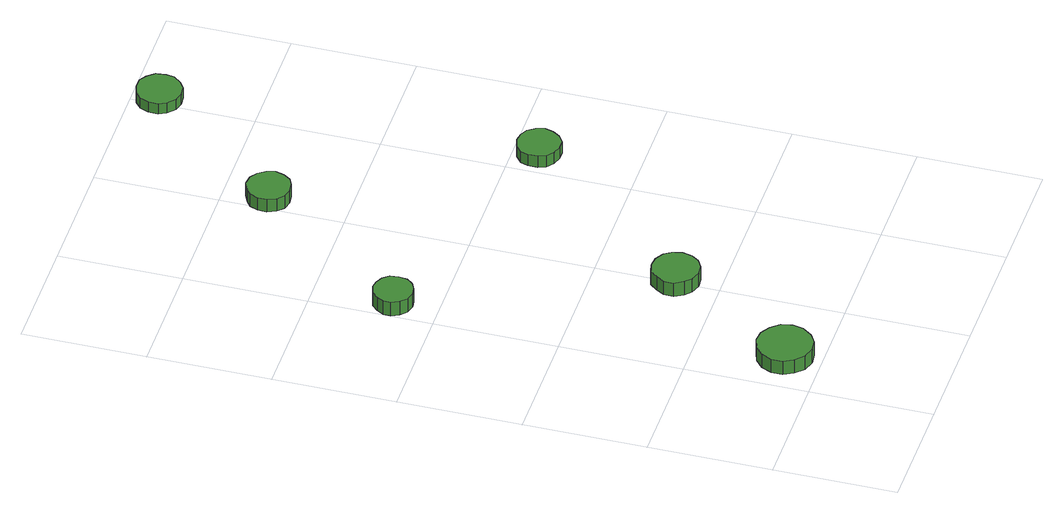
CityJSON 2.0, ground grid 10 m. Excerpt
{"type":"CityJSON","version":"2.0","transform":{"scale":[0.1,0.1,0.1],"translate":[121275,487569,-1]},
"CityObjects":{
"tree1":{"type":"SolitaryVegetationObject","attributes":{"function":"something"},"geometry":[{"type":"MultiSurface","lod":"1","boundaries":[[[0,1,2,3,4,5,6,7,8,9,10,11,12,13,14]],[[15,16,17,18,19,20,21,22,23,24,25,26,27,28,29]],[[0,29,28,1]],[[1,28,27,2]],[[2,27,26,3]],[[3,26,25,4]],[[4,25,24,5]],[[5,24,23,6]],[[6,23,22,7]],[[7,22,21,8]],[[8,21,20,9]],[[9,20,19,10]],[[10,19,18,11]],[[11,18,17,12]],[[12,17,16,13]],[[13,16,15,14]],[[14,15,29,0]]]}]},
"tree2":{"type":"SolitaryVegetationObject","attributes":{"function":"something"},"geometry":[{"type":"MultiSurface","lod":"1","boundaries":[[[30,31,32,33,34,35,36,37,38,39,40,41,42,43,44]],[[45,46,47,48,49,50,51,52,53,54,55,56,57,58,59]],[[30,59,58,31]],[[31,58,57,32]],[[32,57,56,33]],[[33,56,55,34]],[[34,55,54,35]],[[35,54,53,36]],[[36,53,52,37]],[[37,52,51,38]],[[38,51,50,39]],[[39,50,49,40]],[[40,49,48,41]],[[41,48,47,42]],[[42,47,46,43]],[[43,46,45,44]],[[44,45,59,30]]]}]},
"tree3":{"type":"SolitaryVegetationObject","attributes":{"function":"something"},"geometry":[{"type":"MultiSurface","lod":"1","boundaries":[[[60,61,62,63,64,65,66,67,68,69,70,71,72,73,74]],[[75,76,77,78,79,80,81,82,83,84,85,86,87,88,89]],[[60,89,88,61]],[[61,88,87,62]],[[62,87,86,63]],[[63,86,85,64]],[[64,85,84,65]],[[65,84,83,66]],[[66,83,82,67]],[[67,82,81,68]],[[68,81,80,69]],[[69,80,79,70]],[[70,79,78,71]],[[71,78,77,72]],[[72,77,76,73]],[[73,76,75,74]],[[74,75,89,60]]]}]},
"tree4":{"type":"SolitaryVegetationObject","attributes":{"function":"something"},"geometry":[{"type":"MultiSurface","lod":"1","boundaries":[[[90,91,92,93,94,95,96,97,98,99,100,101,102,103,104]],[[105,106,107,108,109,110,111,112,113,114,115,116,117,118,119]],[[90,119,118,91]],[[91,118,117,92]],[[92,117,116,93]],[[93,116,115,94]],[[94,115,114,95]],[[95,114,113,96]],[[96,113,112,97]],[[97,112,111,98]],[[98,111,110,99]],[[99,110,109,100]],[[100,109,108,101]],[[101,108,107,102]],[[102,107,106,103]],[[103,106,105,104]],[[104,105,119,90]]]}]},
"tree5":{"type":"SolitaryVegetationObject","attributes":{"function":"something"},"geometry":[{"type":"MultiSurface","lod":"1","boundaries":[[[120,121,122,123,124,125,126,127,128,129,130,131,132,133,134]],[[135,136,137,138,139,140,141,142,143,144,145,146,147,148,149]],[[120,149,148,121]],[[121,148,147,122]],[[122,147,146,123]],[[123,146,145,124]],[[124,145,144,125]],[[125,144,143,126]],[[126,143,142,127]],[[127,142,141,128]],[[128,141,140,129]],[[129,140,139,130]],[[130,139,138,131]],[[131,138,137,132]],[[132,137,136,133]],[[133,136,135,134]],[[134,135,149,120]]]}]},
"tree6":{"type":"SolitaryVegetationObject","attributes":{"function":"something"},"geometry":[{"type":"MultiSurface","lod":"1","boundaries":[[[150,151,152,153,154,155,156,157,158,159,160,161,162,163,164]],[[165,166,167,168,169,170,171,172,173,174,175,176,177,178,179]],[[150,179,178,151]],[[151,178,177,152]],[[152,177,176,153]],[[153,176,175,154]],[[154,175,174,155]],[[155,174,173,156]],[[156,173,172,157]],[[157,172,171,158]],[[158,171,170,159]],[[159,170,169,160]],[[160,169,168,161]],[[161,168,167,162]],[[162,167,166,163]],[[163,166,165,164]],[[164,165,179,150]]]}]}
},
"vertices":[
[59,30,20],[57,39,20],[51,46,20],[43,51,20],[34,52,20],[25,49,20],[18,43,20],[14,34,20],[14,25,20],[18,17,20],[25,10,20],[34,7,20],[43,8,20],[51,13,20],[57,21,20],[57,21,7],[51,13,7],[43,8,7],[34,7,7],[25,10,7],[18,17,7],[14,25,7],[14,34,7],[18,43,7],[25,49,7],[34,52,7],[43,51,7],[51,46,7],[57,39,7],[59,30,7],
[33,337,19],[32,344,19],[28,349,19],[22,352,19],[16,353,19],[9,351,19],[4,346,19],[1,340,19],[1,334,19],[4,328,19],[9,323,19],[16,321,19],[22,322,19],[28,325,19],[32,330,19],[32,330,6],[28,325,6],[22,322,6],[16,321,6],[9,323,6],[4,328,6],[1,334,6],[1,340,6],[4,346,6],[9,351,6],[16,353,6],[22,352,6],[28,349,6],[32,344,6],[33,337,6],
[122,136,19],[120,144,19],[116,150,19],[109,154,19],[101,155,19],[93,153,19],[88,147,19],[84,140,19],[84,132,19],[88,125,19],[93,120,19],[101,117,19],[109,118,19],[116,122,19],[120,128,19],[120,128,6],[116,122,6],[109,118,6],[101,117,6],[93,120,6],[88,125,6],[84,132,6],[84,140,6],[88,147,6],[93,153,6],[101,155,6],[109,154,6],[116,150,6],[120,144,6],[122,136,6],
[132,464,18],[130,471,18],[126,477,18],[120,481,18],[112,482,18],[105,479,18],[100,475,18],[97,468,18],[97,461,18],[100,454,18],[105,449,18],[112,447,18],[120,448,18],[126,451,18],[130,457,18],[130,457,6],[126,451,6],[120,448,6],[112,447,6],[105,449,6],[100,454,6],[97,461,6],[97,468,6],[100,475,6],[105,479,6],[112,482,6],[120,481,6],[126,477,6],[130,471,6],[132,464,6],
[240,280,18],[238,287,18],[234,293,18],[228,296,18],[221,297,18],[214,295,18],[208,290,18],[206,284,18],[206,276,18],[208,270,18],[214,265,18],[221,263,18],[228,263,18],[234,267,18],[238,273,18],[238,273,7],[234,267,7],[228,263,7],[221,263,7],[214,265,7],[208,270,7],[206,276,7],[206,284,7],[208,290,7],[214,295,7],[221,297,7],[228,296,7],[234,293,7],[238,287,7],[240,280,7],
[224,578,17],[223,586,17],[218,592,17],[212,596,17],[204,596,17],[197,594,17],[191,589,17],[188,582,17],[188,574,17],[191,568,17],[197,562,17],[204,560,17],[212,561,17],[218,565,17],[223,571,17],[223,571,7],[218,565,7],[212,561,7],[204,560,7],[197,562,7],[191,568,7],[188,574,7],[188,582,7],[191,589,7],[197,594,7],[204,596,7],[212,596,7],[218,592,7],[223,586,7],[224,578,7]
]}
